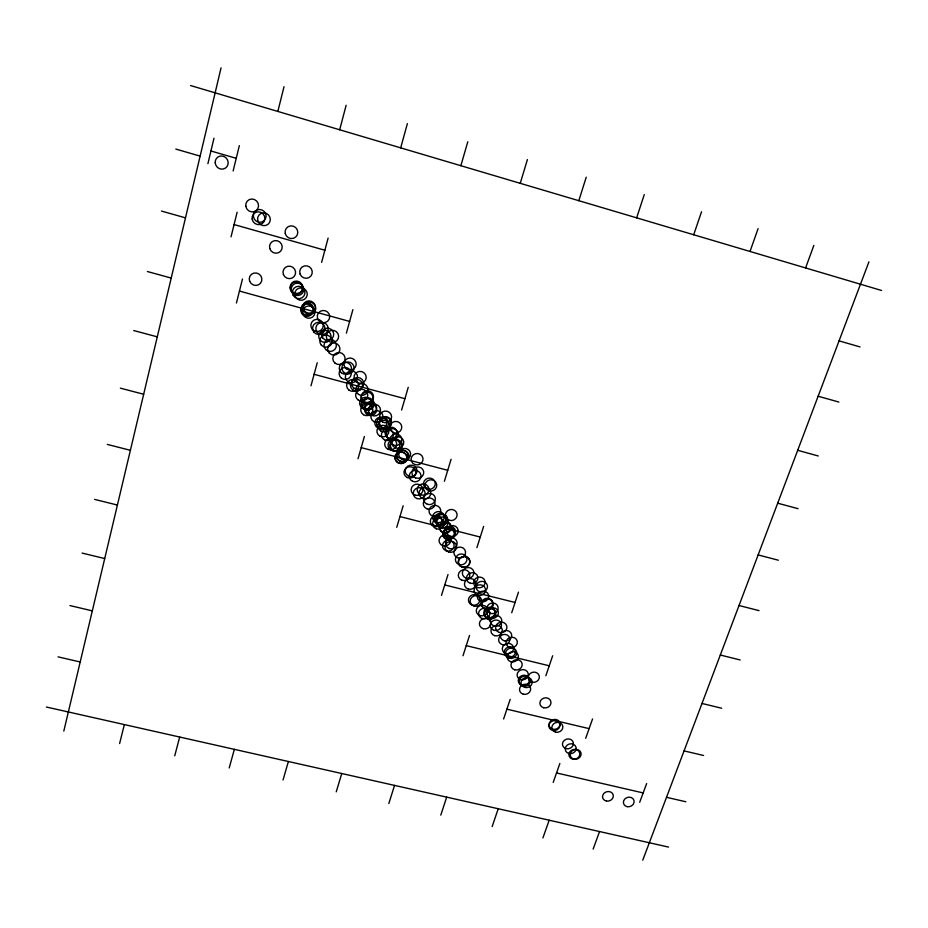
<?xml version="1.0" encoding="UTF-8"?>
<svg xmlns="http://www.w3.org/2000/svg" width="928" height="928" viewBox="0 0 928 928"><rect width="100%" height="100%" fill="white"/><g stroke="black" fill="none" stroke-linecap="round" stroke-linejoin="round"><path stroke-width="1.39" d="M63.812 731.102L221.061 67.837M207.907 163.664L213.985 138.226M233.137 170.949L239.331 145.615M231.037 236.86L237.127 212.21M119.608 743.537L124.352 724.582M277.832 111.441L284.026 86.687M236.443 303.015L242.463 279.05M174.731 755.833L179.684 737.041M339.671 129.781L346.132 105.282M321.633 262.346L328.118 238.067M310.984 385.804L317.237 362.755M346.388 333.152L352.884 309.627M229.204 767.966L234.355 749.348M400.676 147.865L407.38 123.633M358.034 458.734L364.402 436.462M283.04 779.972L288.388 761.505M460.856 165.718L467.805 141.729M401.604 410.025L408.239 387.324M396.743 527.313L403.17 505.748M336.238 791.828L341.771 773.523M520.237 183.326L527.417 159.581M444.396 481.238L451.089 459.279M441.496 595.358L448.015 574.502M388.82 803.555L394.539 785.401M578.828 200.703L586.229 177.19M476.899 547.671L483.639 526.396M463.002 655.76L469.51 635.483M440.788 815.144L446.681 797.14M636.643 217.848L644.276 194.578M511.711 612.747L518.485 592.122M503.614 718.98L510.191 699.341M492.153 826.593L498.232 808.74M693.703 234.761L701.545 211.735M545.85 675.758L552.67 655.771M553.204 782.432L559.874 763.419M542.926 837.914L549.179 820.213M750.021 251.465L758.072 228.659M585.684 738.294L592.563 718.933M593.131 849.108L599.546 831.558M805.597 267.948L813.856 245.363M639.694 802.279L646.665 783.545M642.756 860.163L868.933 261.858M46.4 707.032L668.531 847.078M58.035 656.862L80.191 661.977M666.524 797.303L685.873 801.769M556.533 772.943L643.174 792.93M69.936 605.555L92.313 610.856M684.075 750.88L703.586 755.496M506.897 709.178L589.118 728.631M466.25 645.644L549.248 665.782M82.105 553.076L104.713 558.563M701.997 703.459L721.682 708.238M94.563 499.38L117.404 505.052M720.314 655.017L740.161 659.959M444.744 584.953L515.086 602.458M399.956 516.56L480.252 537.057M107.312 444.419L130.384 450.3M739.024 605.52L759.046 610.624M361.212 447.621L447.737 470.287M120.362 388.159L143.678 394.249M758.141 554.932L778.348 560.21M133.725 330.542L157.284 336.852M777.699 503.208L798.08 508.672M314.105 374.309L404.91 398.704M239.447 291.056L349.624 321.424M147.413 271.533L171.216 278.075M797.686 450.312L818.252 455.973M234.076 224.564L324.87 250.235M161.437 211.062L185.496 217.848M818.136 396.221L838.889 402.068M175.81 149.083L200.135 156.124M839.063 340.866L860.001 346.921M210.934 150.986L236.222 158.317M190.553 85.55L881.6 290.487M543.622 707.751A5.603 5.034 -15.7 0 0 550.907 701.626A5.603 5.034 -15.7 0 0 541.801 699.225A5.603 5.034 -15.7 0 0 543.622 707.751M606.46 801.061A5.464 4.768 -17 0 0 613.164 794.786A5.464 4.768 -17 0 0 604.163 793.127A5.464 4.768 -17 0 0 606.46 801.061M504.252 640.784A5.707 5.22 -14.6 0 0 511.618 634.474A5.707 5.22 -14.6 0 0 502.303 631.956A5.707 5.22 -14.6 0 0 504.252 640.784M477.584 587.633A5.788 5.371 -13.7 0 0 485.019 581.172A5.788 5.371 -13.7 0 0 475.542 578.562A5.788 5.371 -13.7 0 0 477.584 587.633M479.973 591.878A5.777 5.359 -13.8 0 0 487.409 585.44A5.777 5.359 -13.8 0 0 477.943 582.83A5.777 5.359 -13.8 0 0 479.973 591.878M490.68 613.443A5.742 5.29 -14.2 0 0 498.092 607.063A5.742 5.29 -14.2 0 0 488.685 604.488A5.742 5.29 -14.2 0 0 490.68 613.443M499.45 632.49A5.719 5.243 -14.4 0 0 506.827 626.156A5.719 5.243 -14.4 0 0 497.489 623.628A5.719 5.243 -14.4 0 0 499.45 632.49M523.288 694.214A5.626 5.069 -14.8 0 0 530.572 688.054A5.626 5.069 -14.8 0 0 521.408 685.63A5.626 5.069 -14.8 0 0 523.288 694.214M415.628 477.932A5.951 5.684 -9.2 0 0 423.69 471.691A5.951 5.684 -9.2 0 0 414.12 468.211A5.951 5.684 -9.2 0 0 415.628 477.932M470.38 583.271A5.788 5.382 -13.2 0 0 477.827 576.798A5.788 5.382 -13.2 0 0 468.327 574.177A5.788 5.382 -13.2 0 0 470.38 583.271M432.68 516.188A5.893 5.58 -10.8 0 0 440.696 510.04A5.893 5.58 -10.8 0 0 431.23 506.642A5.893 5.58 -10.8 0 0 432.68 516.188M474.08 606.088A5.765 5.324 -13 0 0 481.493 599.685A5.765 5.324 -13 0 0 472.05 597.098A5.765 5.324 -13 0 0 474.08 606.088M367.616 412.983A6.067 5.87 -0.9 0 0 376.629 407.763A6.067 5.87 -0.9 0 0 367.453 402.822A6.067 5.87 -0.9 0 0 367.616 412.983M393.24 450.834A5.997 5.765 -6.1 0 0 401.789 445.092A5.997 5.765 -6.1 0 0 392.405 440.881A5.997 5.765 -6.1 0 0 393.24 450.834M427.321 504.264A5.916 5.603 -10.4 0 0 435.348 498.092A5.916 5.603 -10.4 0 0 425.848 494.67A5.916 5.603 -10.4 0 0 427.321 504.264M353.928 388.182A6.102 5.939 3.2 0 0 363.683 384.227A6.102 5.939 3.2 0 0 355.25 377.986A6.102 5.939 3.2 0 0 353.928 388.182M422.704 498.475A5.928 5.626 -9.9 0 0 430.743 492.281A5.928 5.626 -9.9 0 0 421.219 488.847A5.928 5.626 -9.9 0 0 422.704 498.475M283.411 274.502A6.357 6.206 37.2 0 0 294.188 276.463A6.357 6.206 37.2 0 0 290.278 266.243A6.357 6.206 37.2 0 0 283.411 274.502M329.417 353.232A6.171 6.032 12.8 0 0 339.741 350.633A6.171 6.032 12.8 0 0 332.189 343.151A6.171 6.032 12.8 0 0 329.417 353.232M363.683 402.926A6.078 5.904 0.3 0 0 373.079 398.321A6.078 5.904 0.3 0 0 364.275 392.718A6.078 5.904 0.3 0 0 363.683 402.926M215.215 162.899A6.693 6.392 53.5 0 0 225.458 168.084A6.693 6.392 53.5 0 0 224.379 156.693A6.693 6.392 53.5 0 0 215.215 162.899M303.85 310.277A6.264 6.136 26.7 0 0 314.65 309.906A6.264 6.136 26.7 0 0 308.757 300.858A6.264 6.136 26.7 0 0 303.85 310.277M531.964 682.173A5.638 5.104 -15.5 0 0 539.284 675.99A5.638 5.104 -15.5 0 0 530.108 673.542A5.638 5.104 -15.5 0 0 531.964 682.173M428.655 490.703A5.928 5.638 -10.7 0 0 436.705 484.497A5.928 5.638 -10.7 0 0 427.182 481.04A5.928 5.638 -10.7 0 0 428.655 490.703M427.193 489.01A5.939 5.649 -10.6 0 0 435.255 482.804A5.939 5.649 -10.6 0 0 425.72 479.347A5.939 5.649 -10.6 0 0 427.193 489.01M356.77 382.324A6.113 5.951 3.2 0 0 366.212 377.684A6.113 5.951 3.2 0 0 357.338 372.024A6.113 5.951 3.2 0 0 356.77 382.324M382.614 421.996A6.044 5.846 -4.1 0 0 391.616 416.8A6.044 5.846 -4.1 0 0 382.487 411.881A6.044 5.846 -4.1 0 0 382.614 421.996M450.138 536.222A5.858 5.51 -12.3 0 0 458.119 530.132A5.858 5.51 -12.3 0 0 448.723 526.779A5.858 5.51 -12.3 0 0 450.138 536.222M449.059 520.237A5.881 5.556 -12.5 0 0 457.063 514.1A5.881 5.556 -12.5 0 0 447.632 510.713A5.881 5.556 -12.5 0 0 449.059 520.237M393.182 432.494A6.02 5.812 -6 0 0 401.766 426.718A6.02 5.812 -6 0 0 392.347 422.472A6.02 5.812 -6 0 0 393.182 432.494M414.886 464.568A5.974 5.719 -9.3 0 0 422.982 458.293A5.974 5.719 -9.3 0 0 413.366 454.778A5.974 5.719 -9.3 0 0 414.886 464.568M285.244 233.462A6.438 6.276 47.6 0 0 295.754 237A6.438 6.276 47.6 0 0 293.318 226.177A6.438 6.276 47.6 0 0 285.244 233.462M300.104 274.131A6.334 6.206 37.2 0 0 310.857 276.08A6.334 6.206 37.2 0 0 306.994 265.872A6.334 6.206 37.2 0 0 300.104 274.131M573.84 759.092A5.522 4.884 -16.3 0 0 581.044 753.107A5.522 4.884 -16.3 0 0 572.1 750.798A5.522 4.884 -16.3 0 0 573.84 759.092M566.115 748.641A5.545 4.918 -16.1 0 0 573.342 742.632A5.545 4.918 -16.1 0 0 564.352 740.3A5.545 4.918 -16.1 0 0 566.115 748.641M568.876 753.49A5.533 4.907 -16.1 0 0 576.091 747.492A5.533 4.907 -16.1 0 0 567.124 745.172A5.533 4.907 -16.1 0 0 568.876 753.49M514.773 669.819A5.661 5.139 -14.7 0 0 522.104 663.601A5.661 5.139 -14.7 0 0 512.871 661.13A5.661 5.139 -14.7 0 0 514.773 669.819M522.974 686.094A5.638 5.092 -14.9 0 0 530.271 679.911A5.638 5.092 -14.9 0 0 521.084 677.475A5.638 5.092 -14.9 0 0 522.974 686.094M502.466 644.658A5.696 5.208 -14.4 0 0 509.832 638.371A5.696 5.208 -14.4 0 0 500.517 635.854A5.696 5.208 -14.4 0 0 502.466 644.658M508.034 657.012A5.684 5.174 -14.5 0 0 515.388 650.748A5.684 5.174 -14.5 0 0 506.108 648.266A5.684 5.174 -14.5 0 0 508.034 657.012M478.013 595.312A5.777 5.348 -13.5 0 0 485.448 588.874A5.777 5.348 -13.5 0 0 475.983 586.276A5.777 5.348 -13.5 0 0 478.013 595.312M457.562 557.693A5.835 5.452 -12.6 0 0 465.508 551.65A5.835 5.452 -12.6 0 0 456.17 548.344A5.835 5.452 -12.6 0 0 457.562 557.693M462.469 567.101A5.812 5.429 -12.8 0 0 469.939 560.593A5.812 5.429 -12.8 0 0 460.392 557.937A5.812 5.429 -12.8 0 0 462.469 567.101M461.889 580.232A5.8 5.394 -12.5 0 0 469.8 574.258A5.8 5.394 -12.5 0 0 460.52 570.987A5.8 5.394 -12.5 0 0 461.889 580.232M426.996 508.822A5.904 5.591 -10.2 0 0 435.012 502.663A5.904 5.591 -10.2 0 0 425.523 499.241A5.904 5.591 -10.2 0 0 426.996 508.822M398.669 463.142A5.986 5.73 -7 0 0 407.195 457.423A5.986 5.73 -7 0 0 397.845 453.258A5.986 5.73 -7 0 0 398.669 463.142M407.334 477.56A5.962 5.684 -8.2 0 0 415.837 471.876A5.962 5.684 -8.2 0 0 406.534 467.747A5.962 5.684 -8.2 0 0 407.334 477.56M437.726 524.285A5.881 5.545 -11.2 0 0 445.718 518.16A5.881 5.545 -11.2 0 0 436.276 514.773A5.881 5.545 -11.2 0 0 437.726 524.285M399.516 460.926A5.986 5.73 -7.1 0 0 408.053 455.196A5.986 5.73 -7.1 0 0 398.704 451.02A5.986 5.73 -7.1 0 0 399.516 460.926M408.529 476.006A5.962 5.696 -8.3 0 0 417.043 470.322A5.962 5.696 -8.3 0 0 407.74 466.181A5.962 5.696 -8.3 0 0 408.529 476.006M449.175 548.506A5.846 5.487 -11.9 0 0 457.133 542.451A5.846 5.487 -11.9 0 0 447.76 539.122A5.846 5.487 -11.9 0 0 449.175 548.506M303.537 315.381A6.264 6.125 25.4 0 0 314.325 315.01A6.264 6.125 25.4 0 0 308.444 305.985A6.264 6.125 25.4 0 0 303.537 315.381M313.815 331.992A6.218 6.078 19.9 0 0 324.487 330.867A6.218 6.078 19.9 0 0 318.026 322.329A6.218 6.078 19.9 0 0 313.815 331.992M334.915 363.022A6.16 6.009 10.1 0 0 344.996 359.716A6.16 6.009 10.1 0 0 336.957 352.814A6.16 6.009 10.1 0 0 334.915 363.022M317.353 332.479A6.218 6.078 19.3 0 0 327.897 330.612A6.218 6.078 19.3 0 0 320.844 322.538A6.218 6.078 19.3 0 0 317.353 332.479M344.288 372.72A6.136 5.986 6.9 0 0 354.078 368.741A6.136 5.986 6.9 0 0 345.599 362.442A6.136 5.986 6.9 0 0 344.288 372.72M358.568 394.446A6.09 5.928 1.8 0 0 367.987 389.818A6.09 5.928 1.8 0 0 359.148 384.192A6.09 5.928 1.8 0 0 358.568 394.446M312.11 329.022A6.229 6.09 20.9 0 0 322.782 327.897A6.229 6.09 20.9 0 0 316.309 319.348A6.229 6.09 20.9 0 0 312.11 329.022M252.149 219.054A6.508 6.299 48 0 0 262.508 223.358A6.508 6.299 48 0 0 260.756 212.326A6.508 6.299 48 0 0 252.149 219.054M253.402 216.711A6.519 6.299 48.5 0 0 263.749 221.015A6.519 6.299 48.5 0 0 262.009 209.983A6.519 6.299 48.5 0 0 253.402 216.711M295.522 296.972A6.299 6.16 31 0 0 306.379 297.378A6.299 6.16 31 0 0 301.113 287.877A6.299 6.16 31 0 0 295.522 296.972M555.536 732.134A5.568 4.965 -15.9 0 0 562.774 726.079A5.568 4.965 -15.9 0 0 553.749 723.724A5.568 4.965 -15.9 0 0 555.536 732.134M524.807 687.428A5.638 5.092 -15 0 0 532.104 681.245A5.638 5.092 -15 0 0 522.928 678.809A5.638 5.092 -15 0 0 524.807 687.428M509.286 658.288A5.684 5.174 -14.6 0 0 516.629 652.024A5.684 5.174 -14.6 0 0 507.361 649.53A5.684 5.174 -14.6 0 0 509.286 658.288M522.012 685.247A5.638 5.092 -14.8 0 0 529.32 679.064A5.638 5.092 -14.8 0 0 520.132 676.616A5.638 5.092 -14.8 0 0 522.012 685.247M494.021 630.356A5.719 5.255 -14.1 0 0 501.398 624.022A5.719 5.255 -14.1 0 0 492.049 621.482A5.719 5.255 -14.1 0 0 494.021 630.356M439.628 524.854A5.881 5.545 -11.4 0 0 447.632 518.74A5.881 5.545 -11.4 0 0 438.19 515.353A5.881 5.545 -11.4 0 0 439.628 524.854M472.364 605.056A5.765 5.324 -12.9 0 0 479.776 598.653A5.765 5.324 -12.9 0 0 470.334 596.066A5.765 5.324 -12.9 0 0 472.364 605.056M442.702 545.606A5.858 5.498 -11.4 0 0 450.66 539.539A5.858 5.498 -11.4 0 0 441.276 536.198A5.858 5.498 -11.4 0 0 442.702 545.606M483.314 628.72A5.73 5.255 -13.3 0 0 490.692 622.375A5.73 5.255 -13.3 0 0 481.307 619.834A5.73 5.255 -13.3 0 0 483.314 628.72M379.958 436.183A6.02 5.812 -3.8 0 0 388.936 431.01A6.02 5.812 -3.8 0 0 379.83 426.126A6.02 5.812 -3.8 0 0 379.958 436.183M433.991 526.385A5.881 5.545 -10.8 0 0 441.983 520.26A5.881 5.545 -10.8 0 0 432.541 516.884A5.881 5.545 -10.8 0 0 433.991 526.385M398.24 462.736A5.986 5.73 -6.9 0 0 406.766 457.028A5.986 5.73 -6.9 0 0 397.416 452.852A5.986 5.73 -6.9 0 0 398.24 462.736M436.288 528.821A5.881 5.545 -11 0 0 444.28 522.708A5.881 5.545 -11 0 0 434.849 519.332A5.881 5.545 -11 0 0 436.288 528.821M364.716 408.761A6.067 5.881 -0.2 0 0 374.1 404.167A6.067 5.881 -0.2 0 0 365.307 398.588A6.067 5.881 -0.2 0 0 364.716 408.761M304.349 311.483A6.264 6.125 26.3 0 0 315.137 311.124A6.264 6.125 26.3 0 0 309.256 302.076A6.264 6.125 26.3 0 0 304.349 311.483M321.308 345.054A6.194 6.055 15.9 0 0 331.818 343.186A6.194 6.055 15.9 0 0 324.8 335.17A6.194 6.055 15.9 0 0 321.308 345.054M373.972 421.706A6.044 5.846 -2.4 0 0 382.974 416.51A6.044 5.846 -2.4 0 0 373.833 411.58A6.044 5.846 -2.4 0 0 373.972 421.706M320.218 340.286A6.206 6.067 17 0 0 330.739 338.418A6.206 6.067 17 0 0 323.71 330.38A6.206 6.067 17 0 0 320.218 340.286M325.832 349.612A6.183 6.044 14.2 0 0 336.168 347.014A6.183 6.044 14.2 0 0 328.605 339.52A6.183 6.044 14.2 0 0 325.832 349.612M347.756 381.617A6.125 5.962 5.1 0 0 357.524 377.65A6.125 5.962 5.1 0 0 349.067 371.386A6.125 5.962 5.1 0 0 347.756 381.617M379.587 428.365A6.032 5.823 -3.6 0 0 388.577 423.18A6.032 5.823 -3.6 0 0 379.459 418.273A6.032 5.823 -3.6 0 0 379.587 428.365M269.793 248.576A6.426 6.252 43.2 0 0 280.5 251.337A6.426 6.252 43.2 0 0 277.275 240.758A6.426 6.252 43.2 0 0 269.793 248.576M627.27 806.676A5.44 4.744 -17.8 0 0 633.975 800.423A5.44 4.744 -17.8 0 0 625.02 798.776A5.44 4.744 -17.8 0 0 627.27 806.676M509.89 647.5A5.696 5.197 -14.8 0 0 517.256 641.213A5.696 5.197 -14.8 0 0 507.952 638.696A5.696 5.197 -14.8 0 0 509.89 647.5M552.578 730.394A5.568 4.965 -15.7 0 0 559.828 724.339A5.568 4.965 -15.7 0 0 550.791 721.972A5.568 4.965 -15.7 0 0 552.578 730.394M494.833 635.703A5.719 5.232 -14 0 0 502.21 629.381A5.719 5.232 -14 0 0 492.861 626.852A5.719 5.232 -14 0 0 494.833 635.703M458.989 564.514A5.823 5.44 -12.6 0 0 466.923 558.494A5.823 5.44 -12.6 0 0 457.608 555.199A5.823 5.44 -12.6 0 0 458.989 564.514M446.333 539.365A5.858 5.51 -11.8 0 0 454.314 533.287A5.858 5.51 -11.8 0 0 444.918 529.934A5.858 5.51 -11.8 0 0 446.333 539.365M440.208 527.661A5.881 5.545 -11.4 0 0 448.201 521.548A5.881 5.545 -11.4 0 0 438.77 518.172A5.881 5.545 -11.4 0 0 440.208 527.661M466.32 578.132A5.8 5.394 -12.9 0 0 473.767 571.648A5.8 5.394 -12.9 0 0 464.255 569.015A5.8 5.394 -12.9 0 0 466.32 578.132M443.329 532.904A5.87 5.522 -11.6 0 0 451.31 526.802A5.87 5.522 -11.6 0 0 441.902 523.438A5.87 5.522 -11.6 0 0 443.329 532.904M439.304 525.283A5.881 5.545 -11.4 0 0 447.296 519.17A5.881 5.545 -11.4 0 0 437.865 515.782A5.881 5.545 -11.4 0 0 439.304 525.283M442.946 532.196A5.87 5.522 -11.6 0 0 450.927 526.106A5.87 5.522 -11.6 0 0 441.519 522.731A5.87 5.522 -11.6 0 0 442.946 532.196M388.53 438.248A6.02 5.8 -5.3 0 0 397.103 432.471A6.02 5.8 -5.3 0 0 387.672 428.237A6.02 5.8 -5.3 0 0 388.53 438.248M382.313 428.226A6.032 5.823 -4.1 0 0 391.303 423.029A6.032 5.823 -4.1 0 0 382.197 418.122A6.032 5.823 -4.1 0 0 382.313 428.226M402.102 459.36A5.986 5.742 -7.5 0 0 410.628 453.641A5.986 5.742 -7.5 0 0 401.279 449.454A5.986 5.742 -7.5 0 0 402.102 459.36M393.298 445.011A6.009 5.777 -6.1 0 0 401.859 439.257A6.009 5.777 -6.1 0 0 392.451 435.035A6.009 5.777 -6.1 0 0 393.298 445.011M389.748 439.628A6.02 5.8 -5.5 0 0 398.321 433.863A6.02 5.8 -5.5 0 0 388.902 429.629A6.02 5.8 -5.5 0 0 389.748 439.628M382.382 427.541A6.032 5.823 -4.1 0 0 391.372 422.356A6.032 5.823 -4.1 0 0 382.266 417.449A6.032 5.823 -4.1 0 0 382.382 427.541M395.224 447.748A6.009 5.765 -6.4 0 0 403.784 441.995A6.009 5.765 -6.4 0 0 394.4 437.784A6.009 5.765 -6.4 0 0 395.224 447.748M327.781 340.298A6.194 6.067 15.5 0 0 338.302 338.43A6.194 6.067 15.5 0 0 331.296 330.403A6.194 6.067 15.5 0 0 327.781 340.298M318.524 320.218A6.241 6.113 22.1 0 0 329.22 319.093A6.241 6.113 22.1 0 0 322.747 310.509A6.241 6.113 22.1 0 0 318.524 320.218M346.353 368.764A6.136 5.997 6.9 0 0 356.143 364.785A6.136 5.997 6.9 0 0 347.664 358.475A6.136 5.997 6.9 0 0 346.353 368.764M552.705 729.211A5.568 4.976 -15.8 0 0 559.944 723.156A5.568 4.976 -15.8 0 0 550.907 720.789A5.568 4.976 -15.8 0 0 552.705 729.211M572.53 759.069A5.522 4.884 -16.2 0 0 579.745 753.084A5.522 4.884 -16.2 0 0 570.801 750.775A5.522 4.884 -16.2 0 0 572.53 759.069M520.886 679.679A5.649 5.116 -14.9 0 0 528.194 673.484A5.649 5.116 -14.9 0 0 518.996 671.025A5.649 5.116 -14.9 0 0 520.886 679.679M490.866 618.129A5.742 5.278 -14.1 0 0 498.266 611.761A5.742 5.278 -14.1 0 0 488.87 609.197A5.742 5.278 -14.1 0 0 490.866 618.129M510.98 661.803A5.672 5.162 -14.6 0 0 518.323 655.551A5.672 5.162 -14.6 0 0 509.066 653.068A5.672 5.162 -14.6 0 0 510.98 661.803M485.228 608.722A5.754 5.313 -13.8 0 0 492.64 602.318A5.754 5.313 -13.8 0 0 483.221 599.743A5.754 5.313 -13.8 0 0 485.228 608.722M485.82 609.534A5.754 5.301 -13.9 0 0 493.232 603.142A5.754 5.301 -13.9 0 0 483.813 600.567A5.754 5.301 -13.9 0 0 485.82 609.534M506.131 653.579A5.684 5.185 -14.4 0 0 513.486 647.303A5.684 5.185 -14.4 0 0 504.206 644.809A5.684 5.185 -14.4 0 0 506.131 653.579M447.505 536.999A5.858 5.51 -12 0 0 455.486 530.909A5.858 5.51 -12 0 0 446.09 527.556A5.858 5.51 -12 0 0 447.505 536.999M481.203 601.599A5.765 5.324 -13.7 0 0 488.627 595.184A5.765 5.324 -13.7 0 0 479.184 592.586A5.765 5.324 -13.7 0 0 481.203 601.599M468.408 589.118A5.788 5.371 -12.9 0 0 475.844 582.668A5.788 5.371 -12.9 0 0 466.355 580.046A5.788 5.371 -12.9 0 0 468.408 589.118M448.595 551.986A5.846 5.475 -11.8 0 0 456.553 545.931A5.846 5.475 -11.8 0 0 447.192 542.602A5.846 5.475 -11.8 0 0 448.595 551.986M482.456 618.593A5.742 5.29 -13.4 0 0 489.845 612.225A5.742 5.29 -13.4 0 0 480.449 609.661A5.742 5.29 -13.4 0 0 482.456 618.593M480.182 615.67A5.742 5.29 -13.3 0 0 487.583 609.29A5.742 5.29 -13.3 0 0 478.175 606.726A5.742 5.29 -13.3 0 0 480.182 615.67M358.382 400.154A6.09 5.904 1.5 0 0 367.778 395.537A6.09 5.904 1.5 0 0 358.95 389.934A6.09 5.904 1.5 0 0 358.382 400.154M384.459 439.826A6.02 5.8 -4.7 0 0 393.437 434.652A6.02 5.8 -4.7 0 0 384.354 429.78A6.02 5.8 -4.7 0 0 384.459 439.826M391.43 450.382A5.997 5.765 -5.8 0 0 399.968 444.64A5.997 5.765 -5.8 0 0 390.584 440.44A5.997 5.765 -5.8 0 0 391.43 450.382M380.99 431.091A6.032 5.823 -3.9 0 0 389.98 425.906A6.032 5.823 -3.9 0 0 380.874 421.01A6.032 5.823 -3.9 0 0 380.99 431.091M393.797 450.648A5.997 5.765 -6.2 0 0 402.346 444.906A5.997 5.765 -6.2 0 0 392.962 440.707A5.997 5.765 -6.2 0 0 393.797 450.648M400.444 461.436A5.986 5.73 -7.2 0 0 408.97 455.718A5.986 5.73 -7.2 0 0 399.62 451.542A5.986 5.73 -7.2 0 0 400.444 461.436M412.542 481.284A5.951 5.672 -8.8 0 0 421.045 475.612A5.951 5.672 -8.8 0 0 411.765 471.482A5.951 5.672 -8.8 0 0 412.542 481.284M420.894 494.821A5.928 5.638 -9.7 0 0 428.933 488.627A5.928 5.638 -9.7 0 0 419.398 485.17A5.928 5.638 -9.7 0 0 420.894 494.821M436.241 522.325A5.881 5.556 -11.1 0 0 444.234 516.2A5.881 5.556 -11.1 0 0 434.791 512.813A5.881 5.556 -11.1 0 0 436.241 522.325M352.814 389.922A6.102 5.939 3.3 0 0 362.558 385.967A6.102 5.939 3.3 0 0 354.136 379.726A6.102 5.939 3.3 0 0 352.814 389.922M291.833 291.821A6.31 6.171 32.5 0 0 302.656 292.993A6.31 6.171 32.5 0 0 298.074 283.144A6.31 6.171 32.5 0 0 291.833 291.821M290.719 290.615A6.322 6.171 32.9 0 0 301.542 291.786A6.322 6.171 32.9 0 0 296.96 281.926A6.322 6.171 32.9 0 0 290.719 290.615M341.318 372.766A6.136 5.986 7.4 0 0 351.376 369.472A6.136 5.986 7.4 0 0 343.372 362.604A6.136 5.986 7.4 0 0 341.318 372.766M371.513 415.222A6.055 5.87 -1.8 0 0 380.526 410.002A6.055 5.87 -1.8 0 0 371.362 405.06A6.055 5.87 -1.8 0 0 371.513 415.222M364.078 401.592A6.078 5.904 0.2 0 0 373.485 396.987A6.078 5.904 0.2 0 0 364.669 391.384A6.078 5.904 0.2 0 0 364.078 401.592M322.874 338.186A6.206 6.067 17 0 0 333.407 336.319A6.206 6.067 17 0 0 326.378 328.28A6.206 6.067 17 0 0 322.874 338.186M245.804 206.283A6.554 6.322 49.8 0 0 256.186 210.621A6.554 6.322 49.8 0 0 254.423 199.52A6.554 6.322 49.8 0 0 245.804 206.283M257.624 220.075A6.508 6.299 48.2 0 0 267.96 224.379A6.508 6.299 48.2 0 0 266.22 213.359A6.508 6.299 48.2 0 0 257.624 220.075M290.777 289.78A6.322 6.171 33.1 0 0 301.6 290.951A6.322 6.171 33.1 0 0 297.018 281.103A6.322 6.171 33.1 0 0 290.777 289.78M302.11 312.26A6.264 6.125 26.4 0 0 312.91 311.889A6.264 6.125 26.4 0 0 307.017 302.853A6.264 6.125 26.4 0 0 302.11 312.26M494.276 625.948A5.73 5.255 -14.2 0 0 501.665 619.602A5.73 5.255 -14.2 0 0 492.292 617.05A5.73 5.255 -14.2 0 0 494.276 625.948M487.664 617.63A5.742 5.29 -13.8 0 0 495.065 611.262A5.742 5.29 -13.8 0 0 485.669 608.698A5.742 5.29 -13.8 0 0 487.664 617.63M461.761 567.008A5.812 5.429 -12.8 0 0 469.696 560.988A5.812 5.429 -12.8 0 0 460.392 557.705A5.812 5.429 -12.8 0 0 461.761 567.008M488.372 619.104A5.742 5.278 -13.9 0 0 495.772 612.735A5.742 5.278 -13.9 0 0 486.376 610.172A5.742 5.278 -13.9 0 0 488.372 619.104M447.47 538.576A5.858 5.51 -12 0 0 455.451 532.486A5.858 5.51 -12 0 0 446.055 529.134A5.858 5.51 -12 0 0 447.47 538.576M446.148 550.791A5.846 5.475 -11.6 0 0 454.105 544.736A5.846 5.475 -11.6 0 0 444.732 541.407A5.846 5.475 -11.6 0 0 446.148 550.791M416.974 498.556A5.928 5.626 -9.2 0 0 425.012 492.374A5.928 5.626 -9.2 0 0 415.477 488.928A5.928 5.626 -9.2 0 0 416.974 498.556M414.862 495.042A5.928 5.638 -8.9 0 0 422.901 488.847A5.928 5.638 -8.9 0 0 413.354 485.39A5.928 5.638 -8.9 0 0 414.862 495.042M363.463 414.712A6.067 5.87 -0.3 0 0 372.836 410.13A6.067 5.87 -0.3 0 0 364.054 404.562A6.067 5.87 -0.3 0 0 363.463 414.712M388.136 449.326A6.009 5.765 -5.3 0 0 396.685 443.572A6.009 5.765 -5.3 0 0 387.289 439.362A6.009 5.765 -5.3 0 0 388.136 449.326M362.372 408.065A6.078 5.881 0.3 0 0 371.757 403.471A6.078 5.881 0.3 0 0 362.952 397.892A6.078 5.881 0.3 0 0 362.372 408.065M367.662 414.839A6.067 5.87 -1 0 0 376.675 409.608A6.067 5.87 -1 0 0 367.511 404.666A6.067 5.87 -1 0 0 367.662 414.839M349.032 390.12A6.102 5.939 4.1 0 0 358.776 386.164A6.102 5.939 4.1 0 0 350.343 379.923A6.102 5.939 4.1 0 0 349.032 390.12M377.835 428.028A6.044 5.835 -3.3 0 0 386.825 422.843A6.044 5.835 -3.3 0 0 377.708 417.936A6.044 5.835 -3.3 0 0 377.835 428.028M363.88 409.422A6.067 5.881 -0.1 0 0 373.265 404.828A6.067 5.881 -0.1 0 0 364.46 399.249A6.067 5.881 -0.1 0 0 363.88 409.422M341.504 378.218A6.125 5.974 6.9 0 0 351.271 374.239A6.125 5.974 6.9 0 0 342.803 367.964A6.125 5.974 6.9 0 0 341.504 378.218M293.225 295.371A6.31 6.16 31.5 0 0 304.082 295.777A6.31 6.16 31.5 0 0 298.804 286.276A6.31 6.16 31.5 0 0 293.225 295.371M301.797 313.49A6.264 6.125 26.1 0 0 312.585 313.119A6.264 6.125 26.1 0 0 306.704 304.082A6.264 6.125 26.1 0 0 301.797 313.49M249.678 281.288A6.38 6.183 36 0 0 260.49 283.237A6.38 6.183 36 0 0 256.499 273.029A6.38 6.183 36 0 0 249.678 281.288"/></g></svg>
